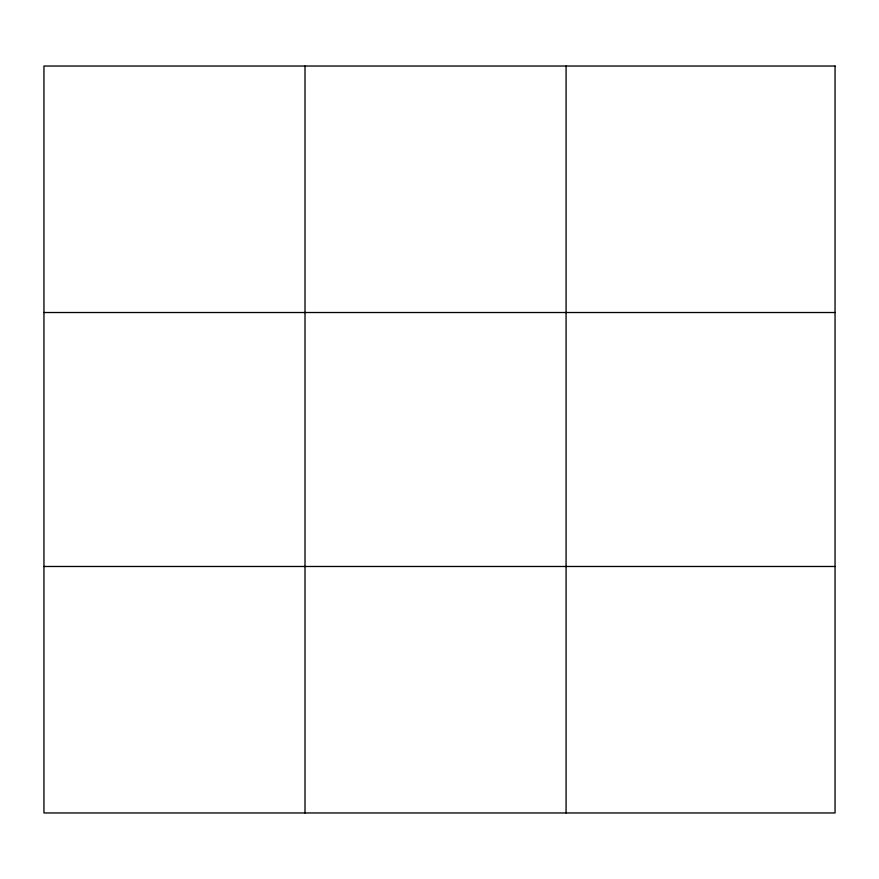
<?xml version="1.0" encoding="UTF-8"?>
<svg xmlns="http://www.w3.org/2000/svg" width="879" height="879" viewBox="0 0 879 879"><rect width="100%" height="100%" fill="white"/><g stroke="black" fill="none" stroke-linecap="round" stroke-linejoin="round"><path stroke-width="1.32" d="M305.013 812.965L305.013 66.035M566.076 812.965L566.076 66.035M43.95 312.517L835.05 312.517M43.95 566.483L835.05 566.483M835.05 66.035L835.05 812.965L43.95 812.965L43.95 66.035L835.05 66.035"/></g></svg>
